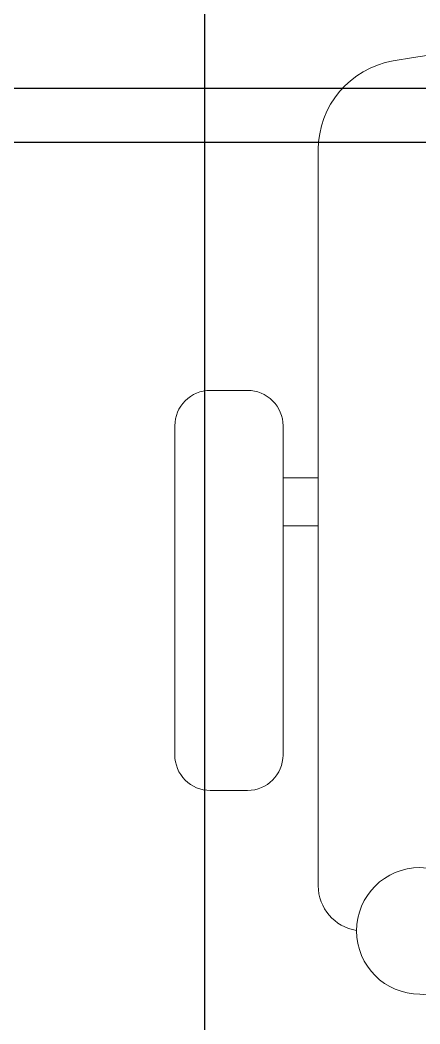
# Model space of a CAD drawing. Extents: x -12260 to 57327, y -29287 to 19916.
# Drawn here: x 31613 to 31835, y 7611 to 8168 of the extents above; entities that cross this region are included whole.
import ezdxf

# ---------------------------------------------------------------- set-up
doc = ezdxf.new("R2010")
doc.units = 0
doc.header["$LTSCALE"] = 0.25
doc.linetypes.add('DASHDOT', pattern=[25.4, 12.7, -6.35, 0, -6.35])
doc.layers.add('01-First Floor-FUR$0$FALSE CEILING', color=251, linetype='Continuous')
doc.layers.add('01-First Floor-FUR$0$LOADING', color=253, linetype='Continuous', lineweight=5)
doc.layers.add('E-LITE-CLNG-CNDT', color=6, linetype='DASHDOT', lineweight=35)

# ---------------------------------------------------------------- blocks, each defined once
blk = doc.blocks.new('01-First Floor-FUR$0$GF21018-P')
at = {"color": 0}
for p, q in [((-0.2206958158158443, 0.4756307261486727), (-0.2206958158158443, 0.0674977280054634)), ((-0.2805980196294406, 0.3422072443699342), (-0.2598282612620899, 0.3422072443699342)), ((-0.3002131404457629, 0.322592123553612), (-0.3002131404457629, 0.1400010304266672)), ((-0.2402131404457641, 0.322592123553612), (-0.2402131404457641, 0.1400010304266708)), ((-0.2402131404457641, 0.2937232591883401), (-0.2206958158158443, 0.2937232591883365)), ((-0.2402131404457641, 0.2670847420663591), (-0.2206958158158443, 0.2670847420663591)), ((-0.2805980196294406, 0.1203859096103415), (-0.2598282612620899, 0.120385909610345))]:
    blk.add_line(p, q, dxfattribs=at)
for centre, radius, start, end in [((-0.0001010474000793, -0.5294775460345988), 1.069482816835118, 80.36711584008485, 99.63288415991525), ((-0.1706958158158436, 0.4756307261486727), 0.05, 99.63288415991494, 180), ((-0.2805980196294406, 0.322592123553612), 0.0196151208163253, 90, 180.0000000000001), ((-0.2598282612620899, 0.322592123553612), 0.0196151208163253, 359.9999999999999, 90), ((-0.2805980196294406, 0.1400010304266672), 0.0196151208163253, 180.0000000000001, 270.0000000000004), ((-0.2598282612620899, 0.1400010304266708), 0.0196151208163253, 270.0000000000006, 359.9999999999999), ((-0.1642902328567111, 0.0424977280054613), 0.0351139560901341, 90.00000000000004, 270), ((-4.0174444003e-06, 1.846735474002139), 1.776735474005004, 264.6945553321505, 275.3052680112835), ((-0.1956958158158457, 0.0674977280054634), 0.025, 179.9999999999999, 261.4720758531367), ((-3.2405935642e-06, 1.831363171438854), 1.831363171441721, 264.8532206013883, 275.1469821681523)]:
    blk.add_arc(centre, radius, start, end, dxfattribs=at)
blk = doc.blocks.new('01-First Floor-FUR')
at = {"layer": '01-First Floor-FUR$0$FALSE CEILING', "linetype": 'Continuous'}
for p, q in [((31715.56364585631, 5099.99984532628), (31715.56364585631, 8610.00000000013)), ((29315.56364585631, 8099.99984532628), (32567.48297130919, 8099.99984532628))]:
    blk.add_line(p, q, dxfattribs=at)
at = {"layer": '01-First Floor-FUR$0$FALSE CEILING'}
blk.add_line((31565.56364585596, 8129.999999999256, -0.1044575171753413), (32567.48297130919, 8129.999999999256, -0.1044575171753413), dxfattribs=at)
at = {"layer": '01-First Floor-FUR$0$LOADING'}
blk.add_line((31565.56364585593, 8129.999999999243, -0.1044575172337137), (32567.48297130916, 8129.999999999243, -0.1044575172337137), dxfattribs=at)
at = {"layer": '01-First Floor-FUR$0$LOADING', "extrusion": (-2.240207019314477e-05, -7.77426384867622e-06, 0.9999999997188542), "xscale": 1000, "yscale": 1000, "zscale": 1000, "rotation": 359.9985892349692}
blk.add_blockref('01-First Floor-FUR$0$GF21018-P', (31999.09107253563, 7620.17072404631, -0.8213416271509317), dxfattribs=at)

msp = doc.modelspace()

# ---------------------------------------------------------------- block references
at = {"layer": 'E-LITE-CLNG-CNDT'}
msp.add_blockref('01-First Floor-FUR', (0, 0), dxfattribs=at)

doc.saveas('drawing.dxf')
